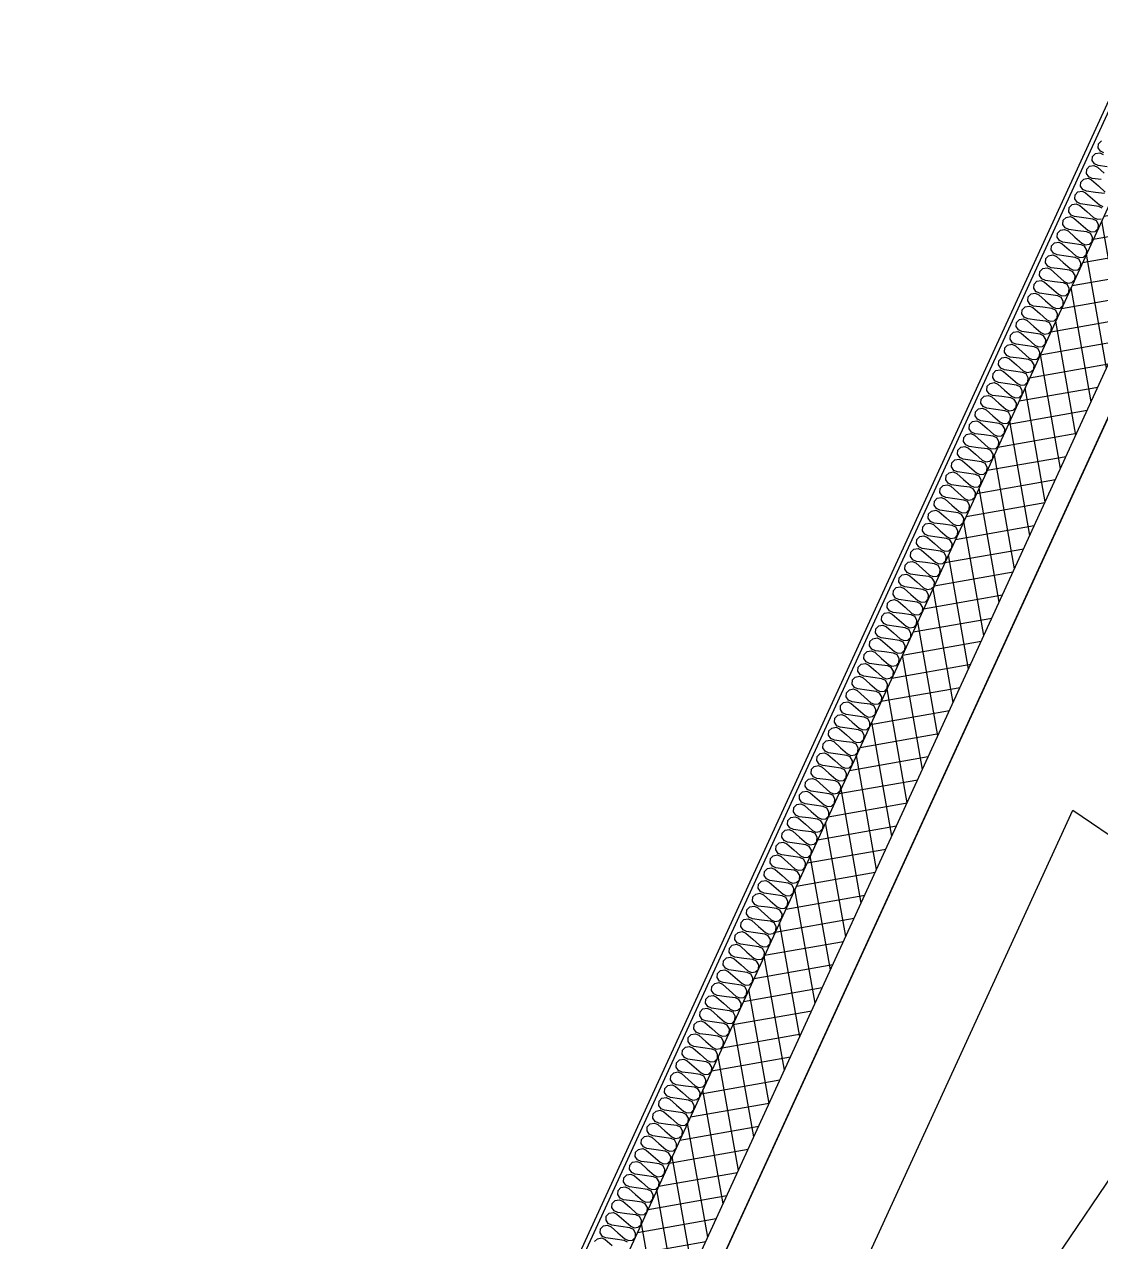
# Model space of a CAD drawing. Header units: millimetres. Extents: x -21000 to 567700, y 435000 to 850800.
# Drawn here: x 39985 to 42436, y 694419 to 697192 of the extents above; entities that cross this region are included whole.
import ezdxf
from ezdxf.xclip import XClip

# ---------------------------------------------------------------- set-up
doc = ezdxf.new("R2010")
doc.units = ezdxf.units.MM
doc.header["$LTSCALE"] = 700
doc.header["$XCLIPFRAME"] = 2
doc.linetypes.add('AB_Pbase$0$AB_Pbase$0$CEN', pattern=[62, 60, -1, 0, -1])
doc.linetypes.add('AB_Pbase$0$주차장기둥$0$CEN', pattern=[62, 60, -1, 0, -1])
doc.layers.get('0').update_dxf_attribs({"color": 2})
for name, color, linetype in [('AB_Pbase$0$AB_Pbase$0$CEN', 1, 'AB_Pbase$0$AB_Pbase$0$CEN'), ('AB_Pbase$0$AB_Pbase$0$FIN', 6, 'Continuous'), ('AB_Pbase$0$HAT', 8, 'Continuous'), ('AB_Pbase$0$INS', 8, 'Continuous'), ('AB_Pbase$0$WAL', 3, 'Continuous'), ('AB_Pbase$0$주차장기둥$0$CEN_P', 244, 'AB_Pbase$0$주차장기둥$0$CEN')]:
    doc.layers.add(name, color=color, linetype=linetype)

# ---------------------------------------------------------------- blocks, each defined once
blk = doc.blocks.new('AB_Pbase$0$AB_Pbase_지하1층_골조')
blk.add_line((42372.7, 695401.4), (65889.2, 679496.7))
for points in [[(40226.8, 691444.2), (42812.5, 697079.3)], [(40499.5, 691319.1), (42372.7, 695401.4)]]:
    blk.add_lwpolyline(points)
blk = doc.blocks.new('AB_Pbase$0$주차장기둥$0$cen 1bl 지하')
at = {"layer": 'AB_Pbase$0$주차장기둥$0$CEN_P', "color": 5}
blk.add_line((10740.5, -9208.6), (21290, 109667.6), dxfattribs=at)
blk = doc.blocks.new('AB_Pbase$0$주차장기둥')
at = {"rotation": 1.99999810188403}
blk.add_blockref('AB_Pbase$0$주차장기둥$0$cen 1bl 지하', (-253925.8, 27513.9), dxfattribs=at)
blk = doc.blocks.new('AB_Pbase')
at = {"layer": 'AB_Pbase$0$HAT'}
h = blk.add_hatch(dxfattribs=at)
h.set_pattern_fill('NET', color=256, scale=15, angle=100)
h.paths.add_polyline_path([(36540.9, 707988.9), (36677.2, 707926.4), (39221.2, 713470.6), (39084.9, 713533.1)], flags=17)
h.paths.add_polyline_path([(36427, 707381), (36290.6, 707443.6), (33746.7, 701899.4), (33883, 701836.8)], flags=17)
edge = h.paths.add_edge_path()
edge.add_line((44631.6, 725621.3), (44767.9, 725558.7))
edge.add_line((44767.9, 725558.7), (42265.6, 720105.4))
edge.add_line((42265.6, 720105.4), (42129.3, 720168))
edge.add_line((42129.3, 720168), (44631.6, 725621.3))
edge.add_line((41879.1, 719622.6), (39335.1, 714078.4))
edge.add_line((39335.1, 714078.4), (39471.4, 714015.9))
edge.add_line((39471.4, 714015.9), (42015.4, 719560.1))
edge.add_line((33632.8, 701291.5), (31047.1, 695656.4))
edge.add_line((31047.1, 695656.4), (33496.4, 701354.1))
edge.add_line((33496.4, 701354.1), (30910.7, 695719))
h = blk.add_hatch(dxfattribs=at)
h.set_pattern_fill('NET', color=256, scale=15, angle=100)
h.paths.add_polyline_path([(42767.1, 697100.2), (42630.7, 697162.7), (40045, 691527.7), (40181.4, 691465.1)])
at = {"layer": 'AB_Pbase$0$AB_Pbase$0$CEN'}
blk.add_line((51844, 716762.1), (39664.5, 690218.7), dxfattribs=at)
at = {"layer": 'AB_Pbase$0$AB_Pbase$0$FIN'}
for points in [[(46517.9, 729156.7), (31166.4, 695700.7), (40000.8, 691647), (42548.9, 697200.3)], [(46527, 729152.6), (31179.7, 695705.6), (39995.9, 691660.2), (42539.8, 697204.4)]]:
    blk.add_lwpolyline(points, dxfattribs=at)
at = {"layer": 'AB_Pbase$0$INS'}
for points in [[(41283.5, 694418.6), (41290.1, 694425.2), (41299.7, 694427), (41307.7, 694423.3), (41323.4, 694409.5)], [(41358.7, 694417.5), (41350.7, 694421.2), (41330.1, 694424), (41309.4, 694426.9), (41301.4, 694430.6), (41296.1, 694438.3), (41296.9, 694447.6), (41303.4, 694454.3), (41313.1, 694456.1), (41321, 694452.4), (41336.7, 694438.6), (41352.4, 694424.8), (41360.4, 694421.1), (41369.7, 694422.1), (41376.3, 694428.8), (41377, 694438.1), (41372.1, 694446.6), (41364.1, 694450.2), (41343.4, 694453.1), (41322.7, 694456), (41314.7, 694459.7), (41309.5, 694467.4), (41310.2, 694476.7), (41316.8, 694483.4), (41326.4, 694485.1), (41334.4, 694481.5), (41350.1, 694467.7), (41365.7, 694453.9), (41373.7, 694450.2), (41383, 694451.2), (41389.6, 694457.9), (41390.4, 694467.2), (41385.4, 694475.7), (41377.4, 694479.3), (41356.7, 694482.2), (41336.1, 694485.1), (41328.1, 694488.8), (41322.8, 694496.5), (41323.6, 694505.8), (41330.1, 694512.5), (41339.7, 694514.2), (41347.7, 694510.6), (41363.4, 694496.8), (41379.1, 694483), (41387.1, 694479.3), (41396.4, 694480.3), (41402.9, 694487), (41403.7, 694496.3), (41398.8, 694504.7), (41390.8, 694508.4), (41370.1, 694511.3), (41349.4, 694514.2), (41341.4, 694517.9), (41336.1, 694525.6), (41336.9, 694534.9), (41343.5, 694541.6), (41353.1, 694543.3), (41361.1, 694539.6), (41376.8, 694525.8), (41392.4, 694512), (41400.4, 694508.4), (41409.7, 694509.4), (41416.3, 694516.1), (41417, 694525.4), (41412.1, 694533.8), (41404.1, 694537.5), (41383.4, 694540.4), (41362.8, 694543.3), (41354.8, 694546.9), (41349.5, 694554.6), (41350.2, 694564), (41356.8, 694570.6), (41366.4, 694572.4), (41374.4, 694568.7), (41390.1, 694554.9), (41405.8, 694541.1), (41413.8, 694537.5), (41423.1, 694538.5), (41429.6, 694545.2), (41430.4, 694554.5), (41425.5, 694562.9), (41417.5, 694566.6), (41396.8, 694569.5), (41376.1, 694572.4), (41368.1, 694576), (41362.8, 694583.7), (41363.6, 694593.1), (41370.2, 694599.7), (41379.8, 694601.5), (41387.8, 694597.8), (41403.5, 694584), (41419.1, 694570.2), (41427.1, 694566.5), (41436.4, 694567.6), (41443, 694574.2), (41443.7, 694583.6), (41438.8, 694592), (41430.8, 694595.7), (41410.1, 694598.6), (41389.4, 694601.4), (41381.4, 694605.1), (41376.2, 694612.8), (41376.9, 694622.1), (41383.5, 694628.8), (41393.1, 694630.6), (41401.1, 694626.9), (41416.8, 694613.1), (41432.5, 694599.3), (41440.5, 694595.6), (41449.7, 694596.7), (41456.3, 694603.3), (41457.1, 694612.7), (41452.1, 694621.1), (41444.2, 694624.7), (41423.5, 694627.6), (41402.8, 694630.5), (41394.8, 694634.2), (41389.5, 694641.9), (41390.3, 694651.2), (41396.9, 694657.9), (41406.5, 694659.6), (41414.5, 694656), (41430.1, 694642.2), (41445.8, 694628.4), (41453.8, 694624.7), (41463.1, 694625.7), (41469.7, 694632.4), (41470.4, 694641.7), (41465.5, 694650.2), (41457.5, 694653.8), (41436.8, 694656.7), (41416.1, 694659.6), (41408.1, 694663.3), (41402.9, 694671), (41403.6, 694680.3), (41410.2, 694687), (41419.8, 694688.7), (41427.8, 694685.1), (41443.5, 694671.3), (41459.2, 694657.5), (41467.2, 694653.8), (41476.4, 694654.8), (41483, 694661.5), (41483.8, 694670.8), (41478.8, 694679.2), (41470.8, 694682.9), (41450.2, 694685.8), (41429.5, 694688.7), (41421.5, 694692.4), (41416.2, 694700.1), (41417, 694709.4), (41423.6, 694716.1), (41433.2, 694717.8), (41441.2, 694714.1), (41456.8, 694700.3), (41472.5, 694686.6), (41480.5, 694682.9), (41489.8, 694683.9), (41496.4, 694690.6), (41497.1, 694699.9), (41492.2, 694708.3), (41484.2, 694712), (41463.5, 694714.9), (41442.8, 694717.8), (41434.8, 694721.4), (41429.6, 694729.1), (41430.3, 694738.5), (41436.9, 694745.1), (41446.5, 694746.9), (41454.5, 694743.2), (41470.2, 694729.4), (41485.9, 694715.6), (41493.9, 694712), (41503.1, 694713), (41509.7, 694719.7), (41510.5, 694729), (41505.5, 694737.4), (41497.5, 694741.1), (41476.9, 694744), (41456.2, 694746.9), (41448.2, 694750.5), (41442.9, 694758.2), (41443.7, 694767.6), (41450.2, 694774.2), (41459.9, 694776), (41467.9, 694772.3), (41483.5, 694758.5), (41499.2, 694744.7), (41507.2, 694741.1), (41516.5, 694742.1), (41523.1, 694748.7), (41523.8, 694758.1), (41518.9, 694766.5), (41510.9, 694770.2), (41490.2, 694773.1), (41469.5, 694775.9), (41461.5, 694779.6), (41456.3, 694787.3), (41457, 694796.6), (41463.6, 694803.3), (41473.2, 694805.1), (41481.2, 694801.4), (41496.9, 694787.6), (41512.5, 694773.8), (41520.5, 694770.1), (41529.8, 694771.2), (41536.4, 694777.8), (41537.2, 694787.2), (41532.2, 694795.6), (41524.2, 694799.3), (41503.5, 694802.1), (41482.9, 694805), (41474.9, 694808.7), (41469.6, 694816.4), (41470.4, 694825.7), (41476.9, 694832.4), (41486.5, 694834.1), (41494.5, 694830.5), (41510.2, 694816.7), (41525.9, 694802.9), (41533.9, 694799.2), (41543.2, 694800.2), (41549.7, 694806.9), (41550.5, 694816.2), (41545.6, 694824.7), (41537.6, 694828.3), (41516.9, 694831.2), (41496.2, 694834.1), (41488.2, 694837.8), (41482.9, 694845.5), (41483.7, 694854.8), (41490.3, 694861.5), (41499.9, 694863.2), (41507.9, 694859.6), (41523.6, 694845.8), (41539.2, 694832), (41547.2, 694828.3), (41556.5, 694829.3), (41563.1, 694836), (41563.8, 694845.3), (41558.9, 694853.8), (41550.9, 694857.4), (41530.2, 694860.3), (41509.6, 694863.2), (41501.6, 694866.9), (41496.3, 694874.6), (41497, 694883.9), (41503.6, 694890.6), (41513.2, 694892.3), (41521.2, 694888.6), (41536.9, 694874.9), (41552.6, 694861.1), (41560.6, 694857.4), (41569.9, 694858.4), (41576.4, 694865.1), (41577.2, 694874.4), (41572.3, 694882.8), (41564.3, 694886.5), (41543.6, 694889.4), (41522.9, 694892.3), (41514.9, 694896), (41509.6, 694903.7), (41510.4, 694913), (41517, 694919.6), (41526.6, 694921.4), (41534.6, 694917.7), (41550.3, 694903.9), (41565.9, 694890.1), (41573.9, 694886.5), (41583.2, 694887.5), (41589.8, 694894.2), (41590.5, 694903.5), (41585.6, 694911.9), (41577.6, 694915.6), (41556.9, 694918.5), (41536.2, 694921.4), (41528.2, 694925), (41523, 694932.7), (41523.7, 694942.1), (41530.3, 694948.7), (41539.9, 694950.5), (41547.9, 694946.8), (41563.6, 694933), (41579.3, 694919.2), (41587.3, 694915.6), (41596.5, 694916.6), (41603.1, 694923.2), (41603.9, 694932.6), (41598.9, 694941), (41591, 694944.7), (41570.3, 694947.6), (41549.6, 694950.5), (41541.6, 694954.1), (41536.3, 694961.8), (41537.1, 694971.2), (41543.7, 694977.8), (41553.3, 694979.6), (41561.3, 694975.9), (41576.9, 694962.1), (41592.6, 694948.3), (41600.6, 694944.6), (41609.9, 694945.7), (41616.5, 694952.3), (41617.2, 694961.7), (41612.3, 694970.1), (41604.3, 694973.8), (41583.6, 694976.6), (41562.9, 694979.5), (41554.9, 694983.2), (41549.7, 694990.9), (41550.4, 695000.2), (41557, 695006.9), (41566.6, 695008.7), (41574.6, 695005), (41590.3, 694991.2), (41606, 694977.4), (41614, 694973.7), (41623.2, 694974.8), (41629.8, 694981.4), (41630.6, 694990.7), (41625.6, 694999.2), (41617.6, 695002.8), (41597, 695005.7), (41576.3, 695008.6), (41568.3, 695012.3), (41563, 695020), (41563.8, 695029.3), (41570.4, 695036), (41580, 695037.7), (41588, 695034.1), (41603.6, 695020.3), (41619.3, 695006.5), (41627.3, 695002.8), (41636.6, 695003.8), (41643.2, 695010.5), (41643.9, 695019.8), (41639, 695028.3), (41631, 695031.9), (41610.3, 695034.8), (41589.6, 695037.7), (41581.6, 695041.4), (41576.4, 695049.1), (41577.1, 695058.4), (41583.7, 695065.1), (41593.3, 695066.8), (41601.3, 695063.2), (41617, 695049.4), (41632.7, 695035.6), (41640.7, 695031.9), (41649.9, 695032.9), (41656.5, 695039.6), (41657.3, 695048.9), (41652.3, 695057.3), (41644.3, 695061), (41623.7, 695063.9), (41603, 695066.8), (41595, 695070.5), (41589.7, 695078.2), (41590.5, 695087.5), (41597, 695094.2), (41606.7, 695095.9), (41614.7, 695092.2), (41630.3, 695078.4), (41646, 695064.6), (41654, 695061), (41663.3, 695062), (41669.9, 695068.7), (41670.6, 695078), (41665.7, 695086.4), (41657.7, 695090.1), (41637, 695093), (41616.3, 695095.9), (41608.3, 695099.5), (41603.1, 695107.2), (41603.8, 695116.6), (41610.4, 695123.2), (41620, 695125), (41628, 695121.3), (41643.7, 695107.5), (41659.3, 695093.7), (41667.3, 695090.1), (41676.6, 695091.1), (41683.2, 695097.8), (41684, 695107.1), (41679, 695115.5), (41671, 695119.2), (41650.3, 695122.1), (41629.7, 695125), (41621.7, 695128.6), (41616.4, 695136.3), (41617.2, 695145.7), (41623.7, 695152.3), (41633.3, 695154.1), (41641.3, 695150.4), (41657, 695136.6), (41672.7, 695122.8), (41680.7, 695119.1), (41690, 695120.2), (41696.5, 695126.8), (41697.3, 695136.2), (41692.4, 695144.6), (41684.4, 695148.3), (41663.7, 695151.2), (41643, 695154), (41635, 695157.7), (41629.7, 695165.4), (41630.5, 695174.7), (41637.1, 695181.4), (41646.7, 695183.2), (41654.7, 695179.5), (41670.4, 695165.7), (41686, 695151.9), (41694, 695148.2), (41703.3, 695149.3), (41709.9, 695155.9), (41710.6, 695165.3), (41705.7, 695173.7), (41697.7, 695177.3), (41677, 695180.2), (41656.4, 695183.1), (41648.4, 695186.8), (41643.1, 695194.5), (41643.8, 695203.8), (41650.4, 695210.5), (41660, 695212.2), (41668, 695208.6), (41683.7, 695194.8), (41699.4, 695181), (41707.4, 695177.3), (41716.7, 695178.3), (41723.2, 695185), (41724, 695194.3), (41719.1, 695202.8), (41711.1, 695206.4), (41690.4, 695209.3), (41669.7, 695212.2), (41661.7, 695215.9), (41656.4, 695223.6), (41657.2, 695232.9), (41663.8, 695239.6), (41673.4, 695241.3), (41681.4, 695237.7), (41697.1, 695223.9), (41712.7, 695210.1), (41720.7, 695206.4), (41730, 695207.4), (41736.6, 695214.1), (41737.3, 695223.4), (41732.4, 695231.8), (41724.4, 695235.5), (41703.7, 695238.4), (41683, 695241.3), (41675, 695245), (41669.8, 695252.7), (41670.5, 695262), (41677.1, 695268.7), (41686.7, 695270.4), (41694.7, 695266.7), (41710.4, 695252.9), (41726.1, 695239.2), (41734.1, 695235.5), (41743.3, 695236.5), (41749.9, 695243.2), (41750.7, 695252.5), (41745.7, 695260.9), (41737.8, 695264.6), (41717.1, 695267.5), (41696.4, 695270.4), (41688.4, 695274), (41683.1, 695281.7), (41683.9, 695291.1), (41690.5, 695297.7), (41700.1, 695299.5), (41708.1, 695295.8), (41723.7, 695282), (41739.4, 695268.2), (41747.4, 695264.6), (41756.7, 695265.6), (41763.3, 695272.3), (41764, 695281.6), (41759.1, 695290), (41751.1, 695293.7), (41730.4, 695296.6), (41709.7, 695299.5), (41701.7, 695303.1), (41696.5, 695310.8), (41697.2, 695320.2), (41703.8, 695326.8), (41713.4, 695328.6), (41721.4, 695324.9), (41737.1, 695311.1), (41752.8, 695297.3), (41760.8, 695293.7), (41770, 695294.7), (41776.6, 695301.3), (41777.4, 695310.7), (41772.4, 695319.1), (41764.4, 695322.8), (41743.8, 695325.7), (41723.1, 695328.5), (41715.1, 695332.2), (41709.8, 695339.9), (41710.6, 695349.2), (41717.2, 695355.9), (41726.8, 695357.7), (41734.8, 695354), (41750.4, 695340.2), (41766.1, 695326.4), (41774.1, 695322.7), (41783.4, 695323.8), (41790, 695330.4), (41790.7, 695339.8), (41785.8, 695348.2), (41777.8, 695351.9), (41757.1, 695354.7), (41736.4, 695357.6), (41728.4, 695361.3), (41723.2, 695369), (41723.9, 695378.3), (41730.5, 695385), (41740.1, 695386.7), (41748.1, 695383.1), (41763.8, 695369.3), (41779.5, 695355.5), (41787.5, 695351.8), (41796.7, 695352.8), (41803.3, 695359.5), (41804.1, 695368.8), (41799.1, 695377.3), (41791.1, 695380.9), (41770.5, 695383.8), (41749.8, 695386.7), (41741.8, 695390.4), (41736.5, 695398.1), (41737.3, 695407.4), (41743.8, 695414.1), (41753.5, 695415.8), (41761.5, 695412.2), (41777.1, 695398.4), (41792.8, 695384.6), (41800.8, 695380.9), (41810.1, 695381.9), (41816.7, 695388.6), (41817.4, 695397.9), (41812.5, 695406.4), (41804.5, 695410), (41783.8, 695412.9), (41763.1, 695415.8), (41755.1, 695419.5), (41749.9, 695427.2), (41750.6, 695436.5), (41757.2, 695443.2), (41766.8, 695444.9), (41774.8, 695441.2), (41790.5, 695427.5), (41806.1, 695413.7), (41814.1, 695410), (41823.4, 695411), (41830, 695417.7), (41830.8, 695427), (41825.8, 695435.4), (41817.8, 695439.1), (41797.1, 695442), (41776.5, 695444.9), (41768.5, 695448.6), (41763.2, 695456.3), (41764, 695465.6), (41770.5, 695472.2), (41780.1, 695474), (41788.1, 695470.3), (41803.8, 695456.5), (41819.5, 695442.7), (41827.5, 695439.1), (41836.8, 695440.1), (41843.3, 695446.8), (41844.1, 695456.1), (41839.2, 695464.5), (41831.2, 695468.2), (41810.5, 695471.1), (41789.8, 695474), (41781.8, 695477.6), (41776.5, 695485.3), (41777.3, 695494.7), (41783.9, 695501.3), (41793.5, 695503.1), (41801.5, 695499.4), (41817.2, 695485.6), (41832.8, 695471.8), (41840.8, 695468.2), (41850.1, 695469.2), (41856.7, 695475.8), (41857.4, 695485.2), (41852.5, 695493.6), (41844.5, 695497.3), (41823.8, 695500.2), (41803.2, 695503.1), (41795.2, 695506.7), (41789.9, 695514.4), (41790.6, 695523.8), (41797.2, 695530.4), (41806.8, 695532.2), (41814.8, 695528.5), (41830.5, 695514.7), (41846.2, 695500.9), (41854.2, 695497.2), (41863.5, 695498.3), (41870, 695504.9), (41870.8, 695514.3), (41865.9, 695522.7), (41857.9, 695526.4), (41837.2, 695529.2), (41816.5, 695532.1), (41808.5, 695535.8), (41803.2, 695543.5), (41804, 695552.8), (41810.6, 695559.5), (41820.2, 695561.3), (41828.2, 695557.6), (41843.9, 695543.8), (41859.5, 695530), (41867.5, 695526.3), (41876.8, 695527.4), (41883.4, 695534), (41884.1, 695543.3), (41879.2, 695551.8), (41871.2, 695555.4), (41850.5, 695558.3), (41829.8, 695561.2), (41821.8, 695564.9), (41816.6, 695572.6), (41817.3, 695581.9), (41823.9, 695588.6), (41833.5, 695590.3), (41841.5, 695586.7), (41857.2, 695572.9), (41872.9, 695559.1), (41880.9, 695555.4), (41890.1, 695556.4), (41896.7, 695563.1), (41897.5, 695572.4), (41892.6, 695580.9), (41884.6, 695584.5), (41863.9, 695587.4), (41843.2, 695590.3), (41835.2, 695594), (41829.9, 695601.7), (41830.7, 695611), (41837.3, 695617.7), (41846.9, 695619.4), (41854.9, 695615.8), (41870.5, 695602), (41886.2, 695588.2), (41894.2, 695584.5), (41903.5, 695585.5), (41910.1, 695592.2), (41910.8, 695601.5), (41905.9, 695609.9), (41897.9, 695613.6), (41877.2, 695616.5), (41856.5, 695619.4), (41848.5, 695623.1), (41843.3, 695630.8), (41844, 695640.1), (41850.6, 695646.8), (41860.2, 695648.5), (41868.2, 695644.8), (41883.9, 695631), (41899.6, 695617.3), (41907.6, 695613.6), (41916.8, 695614.6), (41923.4, 695621.3), (41924.2, 695630.6), (41919.2, 695639), (41911.2, 695642.7), (41890.6, 695645.6), (41869.9, 695648.5), (41861.9, 695652.1), (41856.6, 695659.8), (41857.4, 695669.2), (41864, 695675.8), (41873.6, 695677.6), (41881.6, 695673.9), (41897.2, 695660.1), (41912.9, 695646.3), (41920.9, 695642.7), (41930.2, 695643.7), (41936.8, 695650.4), (41937.5, 695659.7), (41932.6, 695668.1), (41924.6, 695671.8), (41903.9, 695674.7), (41883.2, 695677.6), (41875.2, 695681.2), (41870, 695688.9), (41870.7, 695698.3), (41877.3, 695704.9), (41886.9, 695706.7), (41894.9, 695703), (41910.6, 695689.2), (41926.3, 695675.4), (41934.3, 695671.7), (41943.5, 695672.8), (41950.1, 695679.4), (41950.9, 695688.8), (41945.9, 695697.2), (41937.9, 695700.9), (41917.3, 695703.8), (41896.6, 695706.6), (41888.6, 695710.3), (41883.3, 695718), (41884.1, 695727.3), (41890.6, 695734), (41900.3, 695735.8), (41908.3, 695732.1), (41923.9, 695718.3), (41939.6, 695704.5), (41947.6, 695700.8), (41956.9, 695701.9), (41963.5, 695708.5), (41964.2, 695717.9), (41959.3, 695726.3), (41951.3, 695730), (41930.6, 695732.8), (41909.9, 695735.7), (41901.9, 695739.4), (41896.7, 695747.1), (41897.4, 695756.4), (41904, 695763.1), (41913.6, 695764.8), (41921.6, 695761.2), (41937.3, 695747.4), (41952.9, 695733.6), (41960.9, 695729.9), (41970.2, 695730.9), (41976.8, 695737.6), (41977.6, 695746.9), (41972.6, 695755.4), (41964.6, 695759), (41943.9, 695761.9), (41923.3, 695764.8), (41915.3, 695768.5), (41910, 695776.2), (41910.8, 695785.5), (41917.3, 695792.2), (41926.9, 695793.9), (41934.9, 695790.3), (41950.6, 695776.5), (41966.3, 695762.7), (41974.3, 695759), (41983.6, 695760), (41990.1, 695766.7), (41990.9, 695776), (41986, 695784.5), (41978, 695788.1), (41957.3, 695791), (41936.6, 695793.9), (41928.6, 695797.6), (41923.3, 695805.3), (41924.1, 695814.6), (41930.7, 695821.3), (41940.3, 695823), (41948.3, 695819.3), (41964, 695805.6), (41979.6, 695791.8), (41987.6, 695788.1), (41996.9, 695789.1), (42003.5, 695795.8), (42004.2, 695805.1), (41999.3, 695813.5), (41991.3, 695817.2), (41970.6, 695820.1), (41950, 695823), (41942, 695826.7), (41936.7, 695834.3), (41937.5, 695843.7), (41944, 695850.3), (41953.6, 695852.1), (41961.6, 695848.4), (41977.3, 695834.6), (41993, 695820.8), (42001, 695817.2), (42010.3, 695818.2), (42016.8, 695824.9), (42017.6, 695834.2), (42012.7, 695842.6), (42004.7, 695846.3), (41984, 695849.2), (41963.3, 695852.1), (41955.3, 695855.7), (41950, 695863.4), (41950.8, 695872.8), (41957.4, 695879.4), (41967, 695881.2), (41975, 695877.5), (41990.7, 695863.7), (42006.3, 695849.9), (42014.3, 695846.3), (42023.6, 695847.3), (42030.2, 695853.9), (42030.9, 695863.3), (42026, 695871.7), (42018, 695875.4), (41997.3, 695878.3), (41976.6, 695881.1), (41968.6, 695884.8), (41963.4, 695892.5), (41964.1, 695901.9), (41970.7, 695908.5), (41980.3, 695910.3), (41988.3, 695906.6), (42004, 695892.8), (42019.7, 695879), (42027.7, 695875.3), (42036.9, 695876.4), (42043.5, 695883), (42044.3, 695892.4), (42039.4, 695900.8), (42031.4, 695904.5), (42010.7, 695907.3), (41990, 695910.2), (41982, 695913.9), (41976.7, 695921.6), (41977.5, 695930.9), (41984.1, 695937.6), (41993.7, 695939.4), (42001.7, 695935.7), (42017.3, 695921.9), (42033, 695908.1), (42041, 695904.4), (42050.3, 695905.4), (42056.9, 695912.1), (42057.6, 695921.4), (42052.7, 695929.9), (42044.7, 695933.5), (42024, 695936.4), (42003.3, 695939.3), (41995.3, 695943), (41990.1, 695950.7), (41990.8, 695960), (41997.4, 695966.7), (42007, 695968.4), (42015, 695964.8), (42030.7, 695951), (42046.4, 695937.2), (42054.4, 695933.5), (42063.6, 695934.5), (42070.2, 695941.2), (42071, 695950.5), (42066, 695959), (42058, 695962.6), (42037.4, 695965.5), (42016.7, 695968.4), (42008.7, 695972.1), (42003.4, 695979.8), (42004.2, 695989.1), (42010.8, 695995.8), (42020.4, 695997.5), (42028.4, 695993.9), (42044, 695980.1), (42059.7, 695966.3), (42067.7, 695962.6), (42077, 695963.6), (42083.6, 695970.3), (42084.3, 695979.6), (42079.4, 695988), (42071.4, 695991.7), (42050.7, 695994.6), (42030, 695997.5), (42022, 696001.2), (42016.8, 696008.9), (42017.5, 696018.2), (42024.1, 696024.9), (42033.7, 696026.6), (42041.7, 696022.9), (42057.4, 696009.1), (42073.1, 695995.3), (42081.1, 695991.7), (42090.3, 695992.7), (42096.9, 695999.4), (42097.7, 696008.7), (42092.7, 696017.1), (42084.7, 696020.8), (42064.1, 696023.7), (42043.4, 696026.6), (42035.4, 696030.2), (42030.1, 696037.9), (42030.9, 696047.3), (42037.4, 696053.9), (42047.1, 696055.7), (42055.1, 696052), (42070.7, 696038.2), (42086.4, 696024.4), (42094.4, 696020.8), (42103.7, 696021.8), (42110.3, 696028.5), (42111, 696037.8), (42106.1, 696046.2), (42098.1, 696049.9), (42077.4, 696052.8), (42056.7, 696055.7), (42048.7, 696059.3), (42043.5, 696067), (42044.2, 696076.4), (42050.8, 696083), (42060.4, 696084.8), (42068.4, 696081.1), (42084.1, 696067.3), (42099.7, 696053.5), (42107.7, 696049.8), (42117, 696050.9), (42123.6, 696057.5), (42124.4, 696066.9), (42119.4, 696075.3), (42111.4, 696079), (42090.7, 696081.9), (42070.1, 696084.7), (42062.1, 696088.4), (42056.8, 696096.1), (42057.6, 696105.4), (42064.1, 696112.1), (42073.7, 696113.9), (42081.7, 696110.2), (42097.4, 696096.4), (42113.1, 696082.6), (42121.1, 696078.9), (42130.4, 696080), (42136.9, 696086.6), (42137.7, 696096), (42132.8, 696104.4), (42124.8, 696108), (42104.1, 696110.9), (42083.4, 696113.8), (42075.4, 696117.5), (42070.1, 696125.2), (42070.9, 696134.5), (42077.5, 696141.2), (42087.1, 696142.9), (42095.1, 696139.3), (42110.8, 696125.5), (42126.4, 696111.7), (42134.4, 696108), (42143.7, 696109), (42150.3, 696115.7), (42151.1, 696125), (42146.1, 696133.5), (42138.1, 696137.1), (42117.4, 696140), (42096.8, 696142.9), (42088.8, 696146.6), (42083.5, 696154.3), (42084.3, 696163.6), (42090.8, 696170.3), (42100.4, 696172), (42108.4, 696168.4), (42124.1, 696154.6), (42139.8, 696140.8), (42147.8, 696137.1), (42157.1, 696138.1), (42163.6, 696144.8), (42164.4, 696154.1), (42159.5, 696162.5), (42151.5, 696166.2), (42130.8, 696169.1), (42110.1, 696172), (42102.1, 696175.7), (42096.8, 696183.4), (42097.6, 696192.7), (42104.2, 696199.4), (42113.8, 696201.1), (42121.8, 696197.4), (42137.5, 696183.6), (42153.1, 696169.9), (42161.1, 696166.2), (42170.4, 696167.2), (42177, 696173.9), (42177.7, 696183.2), (42172.8, 696191.6), (42164.8, 696195.3), (42144.1, 696198.2), (42123.4, 696201.1), (42115.4, 696204.7), (42110.2, 696212.4), (42110.9, 696221.8), (42117.5, 696228.4), (42127.1, 696230.2), (42135.1, 696226.5), (42150.8, 696212.7), (42166.5, 696198.9), (42174.5, 696195.3), (42183.7, 696196.3), (42190.3, 696203), (42191.1, 696212.3), (42186.2, 696220.7), (42178.2, 696224.4), (42157.5, 696227.3), (42136.8, 696230.2), (42128.8, 696233.8), (42123.5, 696241.5), (42124.3, 696250.9), (42130.9, 696257.5), (42140.5, 696259.3), (42148.5, 696255.6), (42164.1, 696241.8), (42179.8, 696228), (42187.8, 696224.4), (42197.1, 696225.4), (42203.7, 696232), (42204.4, 696241.4), (42199.5, 696249.8), (42191.5, 696253.5), (42170.8, 696256.4), (42150.1, 696259.2), (42142.1, 696262.9), (42136.9, 696270.6), (42137.6, 696279.9), (42144.2, 696286.6), (42153.8, 696288.4), (42161.8, 696284.7), (42177.5, 696270.9), (42193.2, 696257.1), (42201.2, 696253.4), (42210.4, 696254.5), (42217, 696261.1), (42217.8, 696270.5), (42212.8, 696278.9), (42204.8, 696282.6), (42184.2, 696285.4), (42163.5, 696288.3), (42155.5, 696292), (42150.2, 696299.7), (42151, 696309), (42157.6, 696315.7), (42167.2, 696317.4), (42175.2, 696313.8), (42190.8, 696300), (42206.5, 696286.2), (42214.5, 696282.5), (42223.8, 696283.5), (42230.4, 696290.2), (42231.1, 696299.5), (42226.2, 696308), (42218.2, 696311.6), (42197.5, 696314.5), (42176.8, 696317.4), (42168.8, 696321.1), (42163.6, 696328.8), (42164.3, 696338.1), (42170.9, 696344.8), (42180.5, 696346.5), (42188.5, 696342.9), (42204.2, 696329.1), (42219.9, 696315.3), (42227.9, 696311.6), (42237.1, 696312.6), (42243.7, 696319.3), (42244.5, 696328.6), (42239.5, 696337.1), (42231.5, 696340.7), (42210.9, 696343.6), (42190.2, 696346.5), (42182.2, 696350.2), (42176.9, 696357.9), (42177.7, 696367.2), (42184.2, 696373.9), (42193.9, 696375.6), (42201.9, 696371.9), (42217.5, 696358.2), (42233.2, 696344.4), (42241.2, 696340.7), (42250.5, 696341.7), (42257.1, 696348.4), (42257.8, 696357.7), (42252.9, 696366.1), (42244.9, 696369.8), (42224.2, 696372.7), (42203.5, 696375.6), (42195.5, 696379.3), (42190.3, 696387), (42191, 696396.3), (42197.6, 696402.9), (42207.2, 696404.7), (42215.2, 696401), (42230.9, 696387.2), (42246.5, 696373.4), (42254.5, 696369.8), (42263.8, 696370.8), (42270.4, 696377.5), (42271.2, 696386.8), (42266.2, 696395.2), (42258.2, 696398.9), (42237.5, 696401.8), (42216.9, 696404.7), (42208.9, 696408.3), (42203.6, 696416), (42204.4, 696425.4), (42210.9, 696432), (42220.5, 696433.8), (42228.5, 696430.1), (42244.2, 696416.3), (42259.9, 696402.5), (42267.9, 696398.9), (42277.2, 696399.9), (42283.7, 696406.5), (42284.5, 696415.9), (42279.6, 696424.3), (42271.6, 696428), (42250.9, 696430.9), (42230.2, 696433.8), (42222.2, 696437.4), (42216.9, 696445.1), (42217.7, 696454.5), (42224.3, 696461.1), (42233.9, 696462.9), (42241.9, 696459.2), (42257.6, 696445.4), (42273.2, 696431.6), (42281.2, 696427.9), (42290.5, 696429), (42297.1, 696435.6), (42297.9, 696445), (42292.9, 696453.4), (42284.9, 696457.1), (42264.2, 696459.9), (42243.6, 696462.8), (42235.6, 696466.5), (42230.3, 696474.2), (42231.1, 696483.5), (42237.6, 696490.2), (42247.2, 696492), (42255.2, 696488.3), (42270.9, 696474.5), (42286.6, 696460.7), (42294.6, 696457), (42303.9, 696458.1), (42310.4, 696464.7), (42311.2, 696474), (42306.3, 696482.5), (42298.3, 696486.1), (42277.6, 696489), (42256.9, 696491.9), (42248.9, 696495.6), (42243.6, 696503.3), (42244.4, 696512.6), (42251, 696519.3), (42260.6, 696521), (42268.6, 696517.4), (42284.3, 696503.6), (42299.9, 696489.8), (42307.9, 696486.1), (42317.2, 696487.1), (42323.8, 696493.8), (42324.5, 696503.1), (42319.6, 696511.6), (42311.6, 696515.2), (42290.9, 696518.1), (42270.2, 696521), (42262.2, 696524.7), (42257, 696532.4), (42257.7, 696541.7), (42264.3, 696548.4), (42273.9, 696550.1), (42281.9, 696546.5), (42297.6, 696532.7), (42313.3, 696518.9), (42321.3, 696515.2), (42330.5, 696516.2), (42337.1, 696522.9), (42337.9, 696532.2), (42333, 696540.6), (42325, 696544.3), (42304.3, 696547.2), (42283.6, 696550.1), (42275.6, 696553.8), (42270.3, 696561.5), (42271.1, 696570.8), (42277.7, 696577.5), (42287.3, 696579.2), (42295.3, 696575.5), (42310.9, 696561.7), (42326.6, 696547.9), (42334.6, 696544.3), (42343.9, 696545.3), (42350.5, 696552), (42351.2, 696561.3), (42346.3, 696569.7), (42338.3, 696573.4), (42317.6, 696576.3), (42296.9, 696579.2), (42288.9, 696582.8), (42283.7, 696590.5), (42284.4, 696599.9), (42291, 696606.5), (42300.6, 696608.3), (42308.6, 696604.6), (42324.3, 696590.8), (42340, 696577), (42348, 696573.4), (42357.2, 696574.4), (42363.8, 696581.1), (42364.6, 696590.4), (42359.6, 696598.8), (42351.6, 696602.5), (42331, 696605.4), (42310.3, 696608.3), (42302.3, 696611.9), (42297, 696619.6), (42297.8, 696629), (42304.4, 696635.6), (42314, 696637.4), (42322, 696633.7), (42337.6, 696619.9), (42353.3, 696606.1), (42361.3, 696602.4), (42370.6, 696603.5), (42377.2, 696610.1), (42377.9, 696619.5), (42373, 696627.9), (42365, 696631.6), (42344.3, 696634.5), (42323.6, 696637.3), (42315.6, 696641), (42310.4, 696648.7), (42311.1, 696658), (42317.7, 696664.7), (42327.3, 696666.5), (42335.3, 696662.8), (42351, 696649), (42366.7, 696635.2), (42374.7, 696631.5), (42383.9, 696632.6), (42390.5, 696639.2), (42391.3, 696648.6), (42386.3, 696657), (42378.3, 696660.7), (42357.7, 696663.5), (42337, 696666.4), (42329, 696670.1), (42323.7, 696677.8), (42324.5, 696687.1), (42331, 696693.8), (42340.7, 696695.5), (42348.7, 696691.9), (42364.3, 696678.1), (42380, 696664.3), (42388, 696660.6), (42397.3, 696661.6), (42403.9, 696668.3), (42404.6, 696677.6), (42399.7, 696686.1), (42391.7, 696689.7), (42371, 696692.6), (42350.3, 696695.5), (42342.3, 696699.2), (42337.1, 696706.9), (42337.8, 696716.2), (42344.4, 696722.9), (42354, 696724.6), (42362, 696721), (42377.7, 696707.2), (42393.3, 696693.4), (42401.3, 696689.7), (42410.6, 696690.7), (42417.2, 696697.4), (42418, 696706.7), (42413, 696715.1), (42405, 696718.8), (42384.3, 696721.7), (42363.7, 696724.6), (42355.7, 696728.3), (42350.4, 696736), (42351.2, 696745.3), (42357.7, 696752), (42367.3, 696753.7), (42375.3, 696750), (42391, 696736.2), (42406.7, 696722.5), (42414.7, 696718.8), (42424, 696719.8), (42430.5, 696726.5), (42431.3, 696735.8), (42426.4, 696744.2), (42418.4, 696747.9), (42397.7, 696750.8), (42377, 696753.7), (42369, 696757.3), (42363.7, 696765), (42364.5, 696774.4), (42371.1, 696781), (42380.7, 696782.8), (42388.7, 696779.1), (42404.4, 696765.3), (42420, 696751.5), (42428, 696747.9), (42437.3, 696748.9)], [(42439.7, 696773.3), (42431.7, 696777), (42411, 696779.9), (42390.4, 696782.8), (42382.4, 696786.4), (42377.1, 696794.1), (42377.9, 696803.5), (42384.4, 696810.1), (42394, 696811.9), (42402, 696808.2), (42417.7, 696794.4), (42433.4, 696780.6), (42441.4, 696777)], [(42445.1, 696806.1), (42424.4, 696809), (42403.7, 696811.8), (42395.7, 696815.5), (42390.4, 696823.2), (42391.2, 696832.5), (42397.8, 696839.2), (42407.4, 696841), (42415.4, 696837.3), (42431.1, 696823.5), (42446.7, 696809.7)], [(42437.7, 696838), (42417, 696840.9), (42409.1, 696844.6), (42403.8, 696852.3), (42404.5, 696861.6), (42411.1, 696868.3), (42420.7, 696870.1), (42428.7, 696866.4), (42444.4, 696852.6)], [(42451.1, 696867.1), (42430.4, 696870), (42422.4, 696873.7), (42417.1, 696881.4), (42417.9, 696890.7), (42424.5, 696897.4), (42434.1, 696899.1), (42442.1, 696895.5)], [(42443.7, 696899.1), (42435.7, 696902.8), (42430.5, 696910.5), (42431.2, 696919.8), (42437.8, 696926.5)]]:
    blk.add_lwpolyline(points, dxfattribs=at)
at = {"layer": 'AB_Pbase$0$WAL'}
blk.add_lwpolyline([(42767.1, 697100.2), (42630.7, 697162.7), (40045, 691527.7), (40181.4, 691465.1)], close=True, dxfattribs=at)
for name, p, rotation in [('AB_Pbase$0$AB_Pbase_지하1층_골조', (0, 0), 359.9999999999999), ('AB_Pbase$0$주차장기둥', (231892.5, 539971.5), 329.0000000345588)]:
    blk.add_blockref(name, p, dxfattribs=dict(rotation=rotation))

msp = doc.modelspace()

# ---------------------------------------------------------------- block references
ref = msp.add_blockref('AB_Pbase', (0, 0))
XClip(ref).set_block_clipping_path([(-0.000000015, 445500.0000000148), (493845.7187941075, 839949.3912975936)])

doc.saveas('drawing.dxf')
